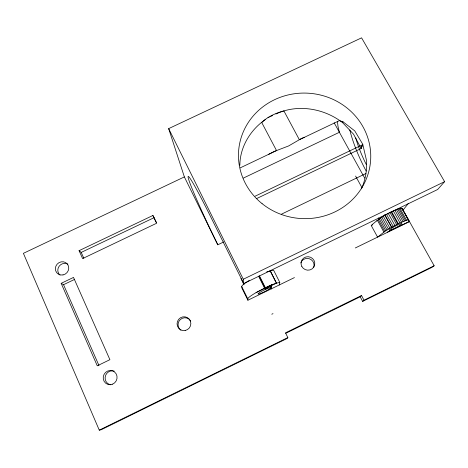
<?xml version="1.0" encoding="UTF-8"?>
<svg xmlns="http://www.w3.org/2000/svg" width="468" height="468" viewBox="0 0 468 468"><rect width="100%" height="100%" fill="white"/><g stroke="black" fill="none" stroke-linecap="round" stroke-linejoin="round"><path stroke-width="0.7" d="M239.85 165.268C239.949 146.823 250.614 129.548 265.684 119.328M401.79 208.219L409.5 221.604L377.582 237.13L371.241 225.512C379.437 217.842 389.317 211.94 399.947 208.371A14.59 1.942 -28 0 1 401.79 208.219L401.924 208.722A14.59 1.942 -28 0 1 401.661 209.143M270.235 270.709L276.506 283.122L271.504 285.562L270.568 287.697L271.212 288.891L271.803 284.883L256.084 292.605A18.422 2.258 -26.5 0 0 247.8 298.865L247.905 300.228L294.43 277.594M408.517 220.217L401.965 208.412M279.232 284.989L279.794 282.391L273.564 270.094L266.678 271.926M256.511 198.631L361.167 148.491L353.545 134.187L342.605 122.669L342.915 121.715L339.364 120.65L299.356 139.71L283.883 110.893C275.88 113.098 267.702 116.55 261.747 122.552L276.535 150.579L240.259 167.854M361.068 148.04L362.712 144.185L354.756 130.888L342.915 121.715M361.167 148.491L362.829 144.618L255.107 196.203M361.53 295.536L360.208 296.782L362.647 301.386L364.005 300.199L361.53 295.536L285.486 332.836L287.855 337.58L287.451 338.305L101.263 429.712L99.274 430.156L23.4 253.334L184.363 176.91L168.661 128.624L361.577 37.844L444.6 181.654L437.656 189.499L243.734 283.573L210.957 217.339A61.448 2.931 64.4 0 0 188.335 178.32A61.448 2.931 64.4 0 0 217.807 244.793L223.733 241.944M362.647 301.386L431.941 267.368L434.158 265.76L403.059 210.068L408.453 203.299M408.365 220.001A14.643 1.691 -27.8 0 0 406.563 220.229L398.303 223.651L389.873 228.173L384.755 231.484L377.582 237.13L355.311 247.964M265.116 289.54L271.803 284.883M271.785 314.227L273.002 313.636M256.084 292.605C263.665 288.61 271.335 284.123 279.794 282.391M268.72 154.3L274.213 151.468L288.621 145.946L301.421 138.516L304.411 137.305M99.274 430.156L287.855 337.58M364.005 300.199L434.158 265.76M259.43 275.833L265.397 287.744L265.327 288.569L271.504 285.562L270.574 287.949A6.991 0.854 -26.5 0 1 260.992 293.313A6.991 0.854 -26.5 0 1 260.98 291.704A6.991 0.854 -26.5 0 1 270.568 287.697M285.761 333.298L360.208 296.782M387.235 232.192L409.395 221.417M243.734 283.573L243.284 279.25L444.6 181.654M371.241 225.512L372.475 224.915M281.637 214.081L365.947 173.511M61.168 283.327L73.517 277.419L109.904 359.681L97.274 365.818L61.168 283.327L63.537 284.696L98.959 365.52M63.537 284.696L74.453 279.472M152.896 215.485L156.599 223.259L82.608 258.576L79.069 250.667L152.896 215.485L156.569 222.774M79.069 250.667L81.204 252.416L154.13 217.649M243.383 178.08L339.399 132.28L338.001 126.5L337.44 121.464M268.024 117.643L269.34 117.035M270.65 116.433L272.622 115.52M275.904 114.005C297.391 103.732 324.031 108.272 342.605 122.669M401.959 208.471L403.059 210.068M399.947 208.371L406.563 220.229M398.935 208.664L405.557 220.545M397.741 209.073L404.37 220.972M396.396 209.594L403.03 221.51M394.922 210.214L401.55 222.142M393.336 210.922L399.964 222.862M391.675 211.706L398.303 223.651M391.108 211.986L397.73 223.938M389.973 212.554L396.589 224.505M388.253 213.449L394.857 225.395M386.545 214.373L393.143 226.319M334.158 122.786L364.718 178.168M384.76 214.496L392.143 227.881M384.883 215.309L391.47 227.249M383.304 216.245L389.873 228.173M381.824 217.164L388.376 229.074M380.472 218.047L387.007 229.934M379.273 218.872L385.796 230.742M355.592 176.073L361.869 187.498M378.577 217.93L379.273 219.199M378.255 219.638L384.755 231.484M383.9 232.14L377.419 220.323A14.59 1.942 -28 0 0 376.793 220.919M270.1 270.744L276.372 283.158M269.937 286.357L271.212 288.891M259.085 276.12L265.725 289.364M258.599 276.219L264.56 288.13M168.661 128.624L243.284 279.25M240.956 278.507L244.044 284.76M249.239 280.455A18.346 2.592 -26.5 0 0 241.734 286.586L247.8 298.865M247.905 300.228L241.927 288.118L241.734 286.586M184.363 176.91L217.807 244.793M81.204 252.416L83.831 258.283M362.829 144.618L366.327 159.658A63.765 60.659 4.5 0 1 361.431 188.785M180.94 330.25A6.88 6.774 -53.3 0 1 180.233 319.621A6.88 6.774 -53.3 0 1 190.733 321.054M59.998 275.061A6.768 6.417 -42.5 0 1 59.126 266.274A6.768 6.417 -42.5 0 1 67.901 264.168M110.857 384.784A7.078 6.798 -62.8 0 1 105.154 377.231A7.078 6.798 -62.8 0 1 112.466 370.814M113.057 370.867A7.078 6.798 -62.8 0 1 114.215 371.124M300.813 262.917A6.815 6.646 19.1 0 1 309.371 258.769A6.815 6.646 19.1 0 1 313.753 267.21M366.163 171.036A60.682 18.117 64.7 0 1 349.795 130.016M366.21 164.367A48.485 14.455 64.7 0 1 355.727 137.99M185.176 330.49A6.967 6.856 -52.8 0 0 189.224 319.141A6.967 6.856 -52.8 0 0 177.466 321.452A6.967 6.856 -52.8 0 0 185.176 330.49M112.607 384.158A7.166 6.88 -62.6 0 0 114.525 371.949A7.166 6.88 -62.6 0 0 103.282 376.705A7.166 6.88 -62.6 0 0 112.607 384.158M63.016 274.927A6.856 6.493 -42.3 0 0 67.322 264.005A6.856 6.493 -42.3 0 0 55.85 266.257A6.856 6.493 -42.3 0 0 63.016 274.927M301.807 266.432A6.903 6.727 18.8 0 0 313.712 267.193A6.903 6.727 18.8 0 0 308.266 256.721A6.903 6.727 18.8 0 0 301.807 266.432M391.441 229.811A7.096 0.819 -27.8 0 0 401.708 223.961A7.096 0.819 -27.8 0 0 393.436 227.202A7.096 0.819 -27.8 0 0 391.441 229.811M262.086 203.644A66.163 62.77 4.3 0 0 369.749 167.263A66.163 62.77 4.3 0 0 281.999 96.689A66.163 62.77 4.3 0 0 262.086 203.644"/></g></svg>
